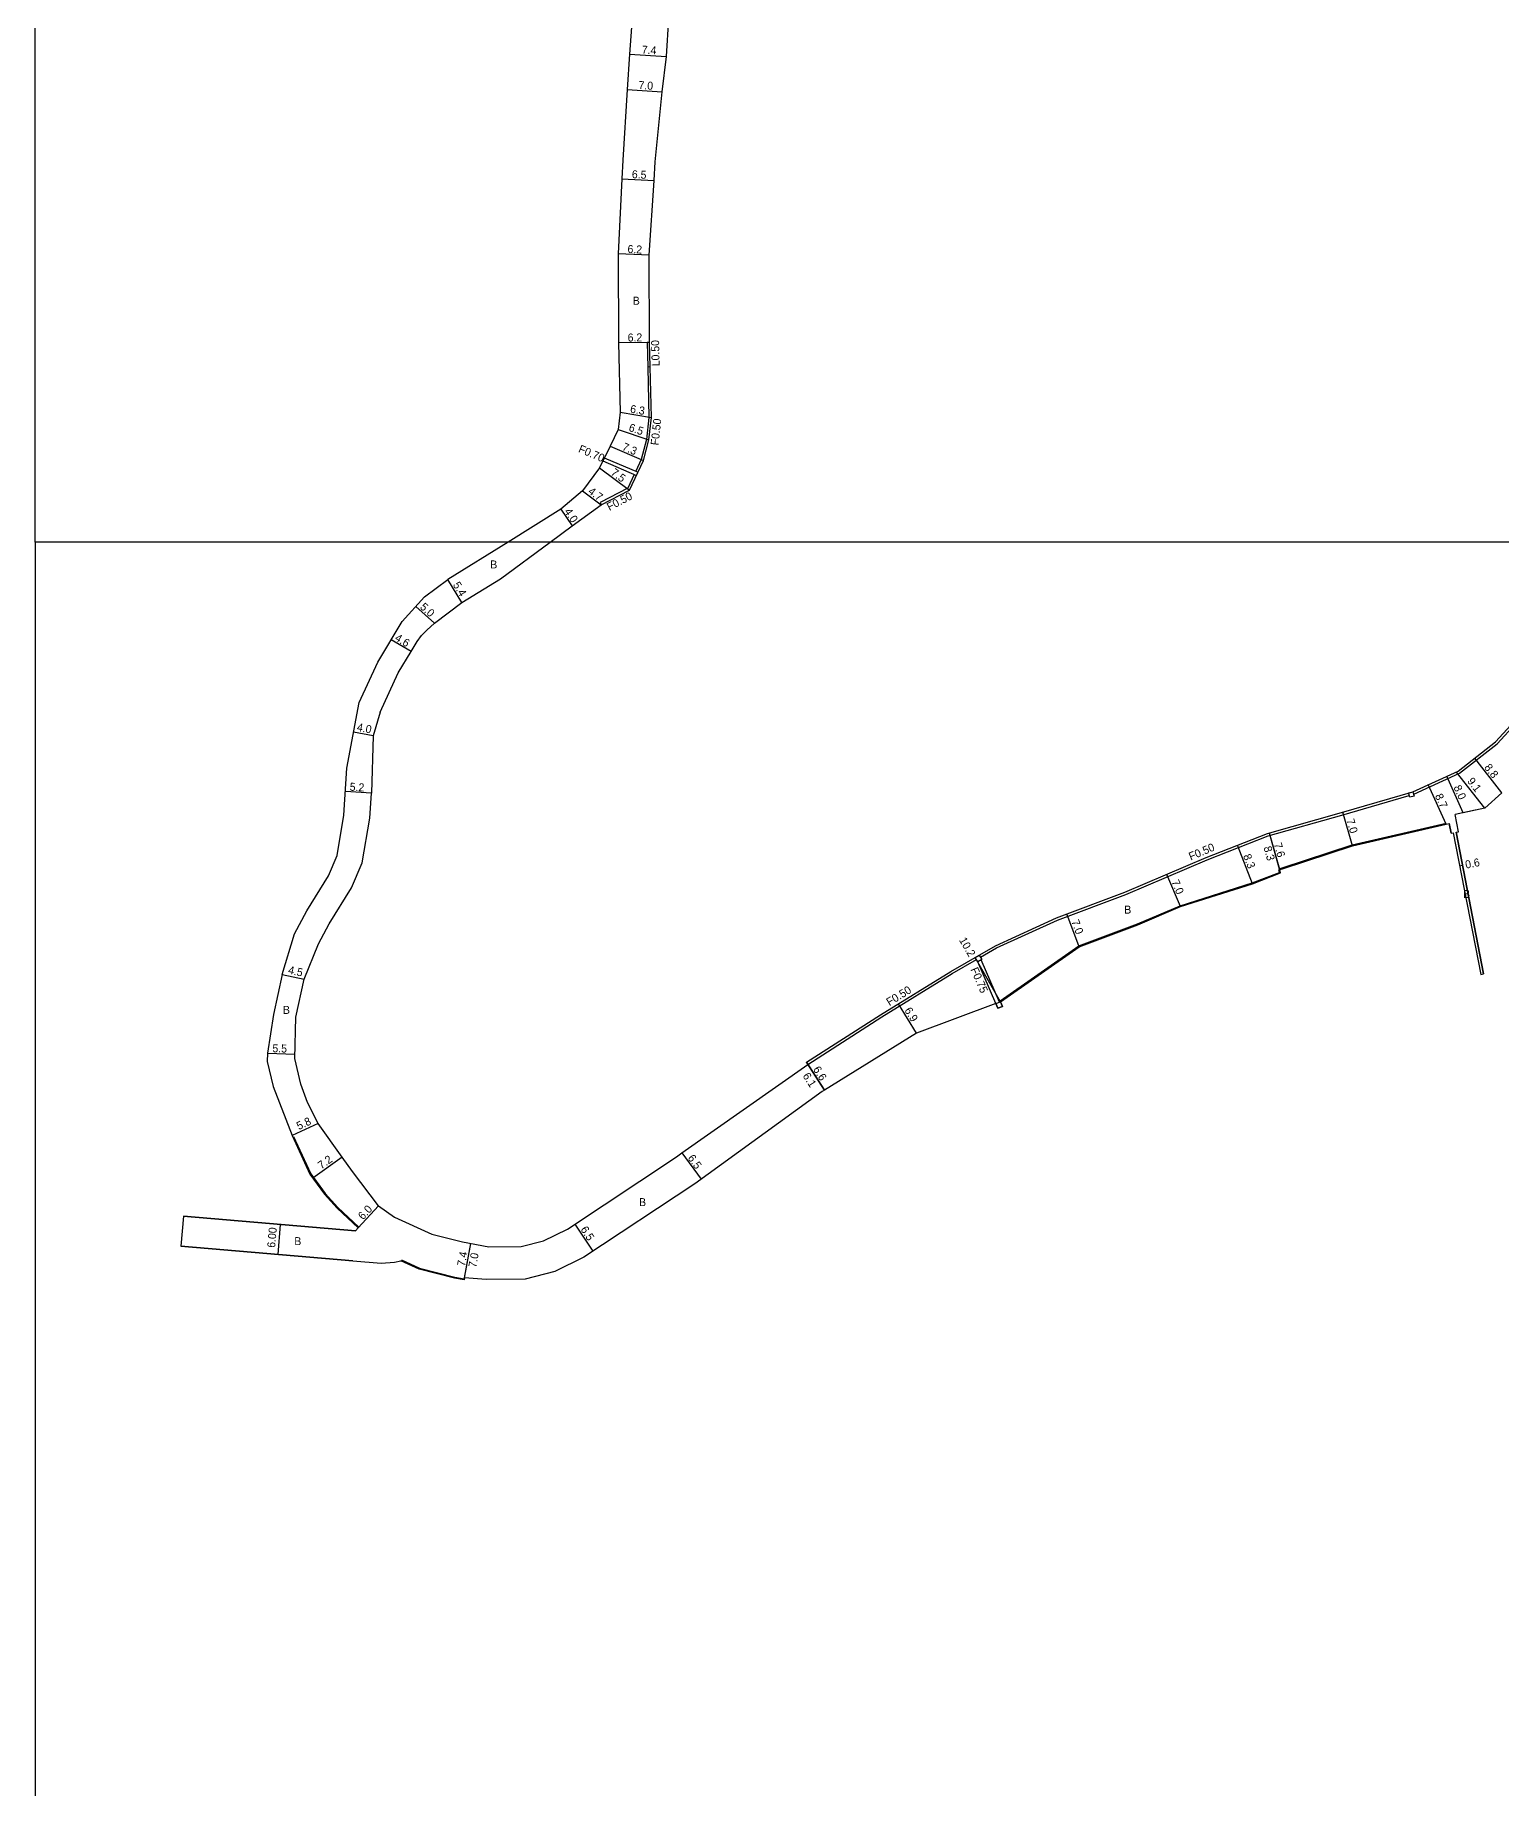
# Model space of a CAD drawing. Header units: metres. Extents: x -4000 to -2400, y -96000 to -93000.
# Drawn here: x -4000 to -3706.8, y -94449.3 to -94098.6 of the extents above; entities that cross this region are included whole.
import ezdxf

# ---------------------------------------------------------------- set-up
doc = ezdxf.new("R2010")
doc.units = ezdxf.units.M
doc.header["$LTSCALE"] = 2.5
for name, color, linetype in [('側溝・桝', 7, 'Continuous'), ('図郭', 7, 'Continuous'), ('幅員', 7, 'Continuous'), ('歩道・分離帯・安全施設', 7, 'Continuous'), ('舗装', 7, 'Continuous'), ('道路', 7, 'Continuous')]:
    doc.layers.add(name, color=color, linetype=linetype)
doc.styles.get("Standard").update_dxf_attribs({"font": ''})
doc.styles.get('Standard').set_extended_font_data('@MS PGothic')

msp = doc.modelspace()

# ---------------------------------------------------------------- linework, layer by layer
at = {"layer": '側溝・桝'}
for points in [[(-3877.15, -94160.09), (-3877.65, -94160.11), (-3877.54, -94164.99)], [(-3877.04, -94164.97), (-3877.54, -94164.99), (-3877.31, -94175.05), (-3877.79, -94179.49), (-3878.83, -94183.51), (-3879.93, -94185.82)], [(-3886.52, -94183.76), (-3879.77, -94186.65)], [(-3886.21, -94183.13), (-3879.47, -94186.01)], [(-3880.23, -94186.45), (-3881.54, -94189.22), (-3887.05, -94192.07), (-3886.82, -94192.52)], [(-3707.75, -94240.34), (-3703.96, -94236.22)], [(-3724.45, -94250.39), (-3724.42, -94250.38), (-3715.27, -94246.23), (-3707.75, -94240.34)], [(-3811.02, -94283.02), (-3807.78, -94281.15), (-3795.6, -94275.57), (-3781.96, -94270.48), (-3765.7, -94263.54), (-3753.5, -94258.75), (-3738.75, -94254.57), (-3725.32, -94250.64)], [(-3845.5, -94304.43), (-3830.74, -94294.95), (-3816.67, -94286.29), (-3811.79, -94283.47)], [(-3807.22, -94291.98), (-3810.89, -94283.53)], [(-3807.92, -94292.25), (-3811.54, -94283.9)]]:
    msp.add_lwpolyline(points, dxfattribs=at)
for points in [[(-3724.59, -94249.91), (-3724.34, -94250.77), (-3725.2, -94251.02), (-3725.46, -94250.16)], [(-3811.27, -94282.59), (-3810.77, -94283.45), (-3811.54, -94283.9), (-3812.05, -94283.04)], [(-3806.99, -94291.9), (-3806.64, -94292.83), (-3807.57, -94293.18), (-3807.92, -94292.25)]]:
    msp.add_lwpolyline(points, close=True, dxfattribs=at)
at = {"layer": '図郭'}
for points in [[(-3200, -93600), (-3200, -94200), (-4000, -94200), (-4000, -93600)], [(-4000, -94800), (-3200, -94800), (-3200, -94200), (-4000, -94200)]]:
    msp.add_lwpolyline(points, close=True, dxfattribs=at)
at = {"layer": '幅員'}
for points in [[(-3881.19, -94102.41), (-3873.8, -94102.87)], [(-3881.64, -94109.5), (-3874.65, -94109.94)], [(-3882.71, -94127.37), (-3876.22, -94127.69)], [(-3877.24, -94142.63), (-3883.44, -94142.33)], [(-3877.15, -94160.09), (-3883.35, -94160.18)], [(-3883.02, -94174.03), (-3876.81, -94175.07)], [(-3883.44, -94177.45), (-3877.3, -94179.58)], [(-3885.07, -94180.81), (-3878.36, -94183.69)], [(-3887.18, -94185.12), (-3881.16, -94189.59)], [(-3890.6, -94189.72), (-3886.82, -94192.52)], [(-3894.88, -94193.44), (-3892.67, -94196.77)], [(-3914.67, -94212.08), (-3917.49, -94207.48)], [(-3920.17, -94216.24), (-3923.87, -94212.87)], [(-3924.84, -94221.89), (-3928.79, -94219.53)], [(-3932.4, -94238.75), (-3936.33, -94238.02)], [(-3706.78, -94250.12), (-3712.2, -94243.19)], [(-3717.9, -94256.42), (-3721.49, -94248.5)], [(-3714.51, -94254.12), (-3717.81, -94246.83)], [(-3710.22, -94253.19), (-3715.83, -94246.03)], [(-3932.78, -94250.22), (-3937.97, -94249.88)], [(-3736.64, -94260.73), (-3738.61, -94254.01)], [(-3751.2, -94265.48), (-3753.27, -94258.17)], [(-3751.01, -94266.15), (-3753.27, -94258.17)], [(-3756.61, -94268.35), (-3759.64, -94260.62)], [(-3715.23, -94264.7), (-3714.65, -94264.59)], [(-3771.04, -94272.88), (-3773.79, -94266.45)], [(-3791.28, -94280.9), (-3793.73, -94274.34)], [(-3806.99, -94291.9), (-3812.1, -94283.07)], [(-3950.6, -94286.44), (-3946.2, -94287.39)], [(-3823.78, -94298.18), (-3827.39, -94292.3)], [(-3953.54, -94302.22), (-3948.04, -94302.37)], [(-3845.77, -94304.01), (-3842.2, -94309.56)], [(-3842.2, -94309.56), (-3845.77, -94304.01)], [(-3943.38, -94316.22), (-3948.64, -94318.66)], [(-3870.69, -94322.14), (-3866.87, -94327.41)], [(-3938.64, -94322.97), (-3944.47, -94327.2)], [(-3931.33, -94332.71), (-3935.42, -94337.1)], [(-3950.99, -94336.46), (-3951.5, -94342.44)], [(-3888.47, -94341.78), (-3892.06, -94336.36)], [(-3914.25, -94347.52), (-3912.91, -94340.25)], [(-3914.18, -94347.13), (-3912.91, -94340.25)]]:
    msp.add_lwpolyline(points, dxfattribs=at)
at = {"layer": '歩道・分離帯・安全施設'}
for points in [[(-3751.26, -94265.29), (-3750.73, -94265.14), (-3736.69, -94260.54), (-3717.94, -94256.23)], [(-3807.1, -94291.73), (-3791.37, -94280.72), (-3779.61, -94276.33), (-3771.11, -94272.7), (-3756.68, -94268.16), (-3751.25, -94266.03), (-3751.39, -94265.54)], [(-3948.34, -94318.83), (-3944.87, -94326.3), (-3941.99, -94330.27), (-3939.46, -94333.05), (-3935.29, -94336.95)], [(-3926.78, -94343.5), (-3923.14, -94345.17), (-3916.1, -94346.98), (-3914.21, -94347.33)]]:
    msp.add_lwpolyline(points, dxfattribs=at)
at = {"layer": '道路'}
for points in [[(-3877.15, -94160.09), (-3877.24, -94142.63), (-3876.22, -94127.69), (-3876.04, -94123.99), (-3874.65, -94109.94), (-3873.8, -94102.87), (-3872.86, -94087.64), (-3873.03, -94074.23), (-3872.47, -94062.52), (-3872.83, -94057.54), (-3873.69, -94051), (-3874.07, -94047.76), (-3875.03, -94042.93), (-3876.73, -94039.34), (-3876.87, -94030.93)], [(-3878.05, -94062.06), (-3879.01, -94073.77), (-3880.04, -94087.08), (-3881.19, -94102.41), (-3881.64, -94109.5), (-3882.53, -94123.63), (-3882.71, -94127.37), (-3883.44, -94142.33), (-3883.35, -94160.18), (-3883.02, -94174.03), (-3883.44, -94177.45), (-3885.07, -94180.81), (-3887.18, -94185.12), (-3890.6, -94189.72), (-3894.88, -94193.44), (-3905.45, -94200)], [(-3877.04, -94164.97), (-3877.15, -94160.09)], [(-3886.82, -94192.52), (-3881.16, -94189.59), (-3878.36, -94183.69), (-3877.3, -94179.58), (-3876.81, -94175.07), (-3877.04, -94164.97)], [(-3897.04, -94200), (-3892.67, -94196.77), (-3886.82, -94192.52)], [(-3905.45, -94200), (-3917.49, -94207.48)], [(-3906.96, -94207.34), (-3897.04, -94200)], [(-3935.22, -94232.05), (-3931.46, -94224), (-3926.61, -94215.88), (-3922.14, -94210.97), (-3917.49, -94207.48)], [(-3914.67, -94212.08), (-3906.96, -94207.34)], [(-3920.17, -94216.24), (-3914.67, -94212.08)], [(-3924.84, -94221.89), (-3923.65, -94219.9), (-3922.75, -94218.7), (-3921.7, -94217.58), (-3920.17, -94216.24)], [(-3931.05, -94234), (-3927.39, -94226.16), (-3924.84, -94221.89)], [(-3708.06, -94239.95), (-3700.37, -94231.58), (-3694.47, -94223.66)], [(-3950.6, -94286.44), (-3948.16, -94278.31), (-3945.68, -94273.74), (-3941.36, -94266.74), (-3939.64, -94262.65), (-3938.27, -94254.6), (-3937.67, -94245.17), (-3935.22, -94232.05)], [(-3931.05, -94234), (-3932.4, -94238.75), (-3932.78, -94250.22)], [(-3845.77, -94304.01), (-3831.01, -94294.53), (-3816.93, -94285.87), (-3808.01, -94280.7), (-3795.79, -94275.11), (-3782.14, -94270.02), (-3765.89, -94263.07), (-3753.66, -94258.28), (-3738.88, -94254.09), (-3724.59, -94249.91), (-3715.53, -94245.8), (-3708.06, -94239.95)], [(-3946.2, -94287.39), (-3943.34, -94280.31), (-3941.18, -94276.35), (-3936.72, -94269.12), (-3934.62, -94264.11), (-3933.1, -94255.2), (-3932.78, -94250.22)], [(-3706.78, -94250.12), (-3710.22, -94253.19), (-3714.51, -94254.12)], [(-3712.13, -94253.6), (-3716.15, -94254.47)], [(-3710.43, -94286.32), (-3715.92, -94258.03), (-3715.47, -94257.95), (-3716.15, -94254.47)], [(-3715.47, -94257.95), (-3716.15, -94254.47)], [(-3807.92, -94292.25), (-3807.57, -94293.18), (-3806.64, -94292.83), (-3806.99, -94291.9), (-3791.28, -94280.9), (-3779.54, -94276.52), (-3771.04, -94272.88), (-3756.61, -94268.35), (-3751.01, -94266.15), (-3751.2, -94265.48), (-3750.67, -94265.33), (-3736.64, -94260.73), (-3717.9, -94256.42)], [(-3717.9, -94256.42), (-3717.32, -94256.29)], [(-3717.32, -94256.29), (-3716.95, -94258.23), (-3716.51, -94258.15), (-3711.02, -94286.43)], [(-3716.95, -94258.23), (-3717.32, -94256.29)], [(-3716.95, -94258.23), (-3716.51, -94258.15)], [(-3716.51, -94258.15), (-3711.02, -94286.43)], [(-3715.92, -94258.03), (-3715.47, -94257.95)], [(-3715.92, -94258.03), (-3710.43, -94286.32)], [(-3950.6, -94286.44), (-3952.33, -94294.46), (-3953.54, -94302.22)], [(-3711.02, -94286.43), (-3710.43, -94286.32)], [(-3943.38, -94316.22), (-3945.56, -94312.08), (-3946.86, -94308.39), (-3948.06, -94303.27), (-3947.85, -94295), (-3946.2, -94287.39)], [(-3807.92, -94292.25), (-3823.78, -94298.18), (-3842.2, -94309.56)], [(-3953.54, -94302.22), (-3953.58, -94303.84), (-3952.4, -94308.84), (-3948.64, -94318.66), (-3945.05, -94326.4), (-3942.15, -94330.39), (-3939.6, -94333.19), (-3935.42, -94337.1), (-3935.96, -94337.74)], [(-3870.69, -94322.14), (-3845.5, -94304.43)], [(-3845.5, -94304.43), (-3845.77, -94304.01)], [(-3842.2, -94309.56), (-3842.63, -94309.83), (-3868.09, -94328.29), (-3890.31, -94343), (-3896.11, -94345.86), (-3902.01, -94347.38), (-3909.85, -94347.42), (-3914.18, -94347.13), (-3914.25, -94347.52)], [(-3938.64, -94322.97), (-3943.38, -94316.22)], [(-3931.33, -94332.71), (-3928.13, -94334.95), (-3920.72, -94338.36), (-3914.55, -94339.94), (-3909.28, -94340.91), (-3902.85, -94340.88), (-3898.38, -94339.73), (-3893.56, -94337.36), (-3871.8, -94322.95), (-3870.69, -94322.14)], [(-3936.55, -94325.84), (-3938.64, -94322.97)], [(-3931.33, -94332.71), (-3936.55, -94325.84)], [(-3970.36, -94334.81), (-3970.87, -94340.79)], [(-3935.96, -94337.74), (-3970.36, -94334.81)], [(-3970.36, -94334.81), (-3935.96, -94337.74)], [(-3970.87, -94340.79), (-3936.47, -94343.72), (-3930.81, -94344.18)], [(-3936.47, -94343.72), (-3970.87, -94340.79)], [(-3936.47, -94343.72), (-3930.81, -94344.18), (-3928.14, -94343.99), (-3926.87, -94343.68)], [(-3914.25, -94347.52), (-3916.14, -94347.18), (-3923.2, -94345.36), (-3926.87, -94343.68)]]:
    msp.add_lwpolyline(points, dxfattribs=at)

# ---------------------------------------------------------------- texts
at = {"layer": '側溝・桝'}
for s, rotation, p in [('L0.50', 91.2998, (-3875.15, -94164.82)), ('F0.50', 83.8158, (-3875.38, -94180.71)), ('F0.70', 336.8162, (-3891.53, -94181.95)), ('F0.50', 27.3526, (-3885.2, -94193.77)), ('F0.50', 23.1353, (-3768.97, -94263.69)), ('F0.75', 293.4664, (-3813.05, -94285.44)), ('F0.50', 31.5987, (-3829.22, -94292.8))]:
    msp.add_text(s, height=1.6, rotation=rotation, dxfattribs=at).set_placement(p)
at = {"layer": '幅員'}
for s, rotation, p in [('7.4', 356.3937, (-3878.76, -94102.31)), ('7.0', 356.3937, (-3879.41, -94109.39)), ('6.5', 357.2138, (-3880.73, -94127.22)), ('6.2', 357.2176, (-3881.6, -94142.17)), ('6.2', 0.7552, (-3881.53, -94159.9)), ('6.3', 350.5037, (-3881.13, -94174.1)), ('6.5', 340.9, (-3881.46, -94177.72)), ('7.3', 336.8162, (-3882.78, -94181.52)), ('7.5', 323.4172, (-3885.04, -94186.4)), ('4.7', 323.4172, (-3889.59, -94190.15)), ('4.0', 303.5599, (-3894.3, -94193.87)), ('5.4', 301.5742, (-3916.55, -94208.54)), ('5.0', 317.6954, (-3923.18, -94213.16)), ('4.6', 329.1229, (-3928.23, -94219.58)), ('4.0', 349.4466, (-3935.76, -94237.73)), ('8.8', 308.051, (-3710.4, -94245.09)), ('5.2', 356.3353, (-3937.14, -94249.69)), ('8.0', 294.4017, (-3716.5, -94249.02)), ('9.1', 308.051, (-3713.81, -94247.85)), ('8.7', 294.4017, (-3720.21, -94250.73)), ('7.0', 286.3212, (-3737.89, -94255.58)), ('8.3', 291.4058, (-3758.55, -94262.73)), ('8.3', 285.8208, (-3754.45, -94261.05)), ('7.6', 285.8208, (-3752.39, -94260.37)), ('0.6', 11, (-3713.95, -94265.3)), ('7.0', 293.1353, (-3772.89, -94267.92)), ('7.0', 290.4681, (-3792.89, -94275.85)), ('10.2', 300.0801, (-3815.35, -94279.57)), ('4.5', 347.8018, (-3949.51, -94286.27)), ('6.9', 301.5987, (-3826.29, -94293.62)), ('5.5', 358.4956, (-3952.57, -94302)), ('6.1', 302.705, (-3846.63, -94306.73)), ('6.6', 302.705, (-3844.56, -94305.43)), ('5.8', 24.912, (-3947.29, -94317.58)), ('7.2', 36.0164, (-3942.76, -94325.48)), ('6.5', 305.9399, (-3869.63, -94323.18)), ('6.0', 46.9476, (-3934.45, -94335.62)), ('6.00', 85.1361, (-3952.02, -94341.15)), ('6.5', 303.5065, (-3891.04, -94337.44)), ('7.4', 79.5801, (-3914.09, -94344.89)), ('7.0', 79.5801, (-3911.83, -94345.14))]:
    msp.add_text(s, height=1.6, rotation=rotation, dxfattribs=at).set_placement(p)
at = {"layer": '舗装'}
for p in [(-3880.51, -94152.53), (-3909.01, -94205.27), (-3714.53, -94271.16), (-3782.27, -94274.29), (-3950.45, -94294.34), (-3879.26, -94332.78), (-3948.18, -94340.58)]:
    msp.add_text('B', height=1.6, dxfattribs=at).set_placement(p)

doc.saveas('drawing.dxf')
